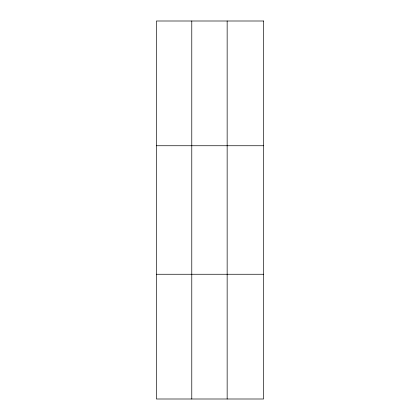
<?xml version="1.0" encoding="UTF-8"?>
<svg xmlns="http://www.w3.org/2000/svg" width="420" height="420" viewBox="0 0 420 420"><rect width="100%" height="100%" fill="white"/><g stroke="black" fill="none" stroke-linecap="round" stroke-linejoin="round"><path stroke-width="0.63" d="M191.777 21L191.777 399M227.152 21L227.152 399M156.403 145.74L263.597 145.74M156.403 274.26L263.597 274.26M263.597 21L263.597 399L156.403 399L156.403 21L263.597 21"/></g></svg>
